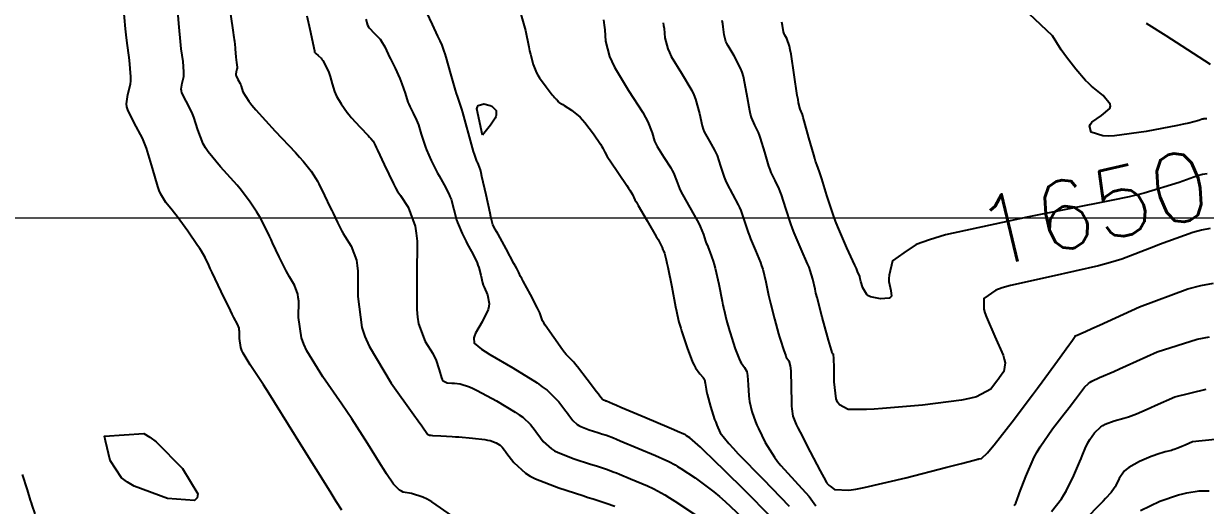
# Model space of a CAD drawing. Header units: metres. Extents: x 837117 to 838477, y 1189012 to 1191015.
# Drawn here: x 837594.9 to 837660.1, y 1189198 to 1189224.6 of the extents above; entities that cross this region are included whole.
import ezdxf

# ---------------------------------------------------------------- set-up
doc = ezdxf.new("R2010")
doc.units = ezdxf.units.M
doc.header["$LTSCALE"] = 0.3
doc.layers.add('COORD', color=7, linetype='Continuous', lineweight=20)
doc.layers.add('COTAS 10', color=1, linetype='Continuous')
doc.layers.add('COTAS INT', color=252, linetype='Continuous')
doc.styles.get("Standard").update_dxf_attribs({"font": 'simplex.shx'})

msp = doc.modelspace()

# ---------------------------------------------------------------- linework, layer by layer
at = {"layer": 'COORD'}
msp.add_line((837476.514, 1189213.872), (838476.514, 1189213.872), dxfattribs=at)
at = {"layer": 'COTAS 10'}
for points, elevation in [([(837612.491, 1189197.75), (837612.18, 1189198.232), (837611.835, 1189198.775), (837610.301, 1189201.243), (837608.79, 1189203.68), (837608.459, 1189204.203), (837608.167, 1189204.661), (837607.428, 1189205.77), (837607.039, 1189206.406), (837606.967, 1189206.567), (837606.911, 1189206.72), (837606.838, 1189207.217), (837606.839, 1189207.612), (837606.83, 1189207.702), (837606.817, 1189207.783), (837606.735, 1189208.003), (837606.531, 1189208.381), (837606.441, 1189208.561), (837606.335, 1189208.774), (837605.834, 1189209.818), (837605.334, 1189210.869), (837605.231, 1189211.087), (837605.142, 1189211.274), (837604.948, 1189211.683), (837604.742, 1189212.031), (837604.645, 1189212.178), (837604.532, 1189212.348), (837603.982, 1189213.144), (837603.395, 1189213.959), (837603.259, 1189214.14), (837603.134, 1189214.301), (837602.779, 1189214.722), (837602.496, 1189215.192), (837602.416, 1189215.384), (837602.336, 1189215.603), (837602.042, 1189216.617), (837601.707, 1189217.724), (837601.601, 1189218.002), (837601.488, 1189218.268), (837601.033, 1189219.122), (837600.679, 1189219.831), (837600.63, 1189220.005), (837600.604, 1189220.17), (837600.685, 1189220.682), (837600.833, 1189221.245), (837600.847, 1189221.441), (837600.85, 1189221.655), (837600.766, 1189222.574), (837600.619, 1189223.659), (837600.582, 1189223.978), (837600.548, 1189224.305), (837600.438, 1189225.553)], 1630), ([(837636.291, 1189197.228), (837634.585, 1189198.97), (837632.892, 1189200.625), (837632.55, 1189200.953), (837632.263, 1189201.225), (837631.686, 1189201.737), (837631.504, 1189201.858), (837631.465, 1189201.882), (837631.432, 1189201.903), (837631.355, 1189201.946), (837631, 1189202.097), (837630.791, 1189202.186), (837630.534, 1189202.295), (837629.206, 1189202.858), (837627.881, 1189203.42), (837627.626, 1189203.527), (837627.42, 1189203.615), (837627.08, 1189203.757), (837627.048, 1189203.767), (837627.037, 1189203.771), (837627.024, 1189203.775), (837626.967, 1189203.793), (837626.911, 1189203.815), (837626.899, 1189203.822), (837626.888, 1189203.828), (837626.86, 1189203.854), (837626.719, 1189204.04), (837626.637, 1189204.148), (837626.537, 1189204.281), (837626.02, 1189204.965), (837625.484, 1189205.657), (837625.372, 1189205.795), (837625.276, 1189205.909), (837625.059, 1189206.127), (837624.853, 1189206.343), (837624.763, 1189206.456), (837624.66, 1189206.592), (837624.169, 1189207.275), (837623.707, 1189207.956), (837623.622, 1189208.09), (837623.556, 1189208.202), (837623.47, 1189208.409), (837623.401, 1189208.632), (837623.345, 1189208.753), (837623.273, 1189208.9), (837622.882, 1189209.646), (837622.482, 1189210.387), (837622.405, 1189210.531), (837622.343, 1189210.65), (837622.241, 1189210.857), (837622.131, 1189211.079), (837622.063, 1189211.206), (837621.979, 1189211.362), (837621.544, 1189212.163), (837621.105, 1189212.969), (837621.019, 1189213.127), (837620.948, 1189213.257), (837620.821, 1189213.493), (837620.746, 1189213.778), (837620.709, 1189213.939), (837620.664, 1189214.136), (837620.442, 1189215.142), (837620.214, 1189216.153), (837620.167, 1189216.353), (837620.125, 1189216.519), (837620.031, 1189216.828), (837619.981, 1189216.916), (837619.967, 1189216.941), (837619.953, 1189216.967), (837619.904, 1189217.066), (837619.801, 1189217.382), (837619.753, 1189217.545), (837619.697, 1189217.74), (837619.15, 1189219.689), (837619.095, 1189219.88), (837619.049, 1189220.037), (837618.954, 1189220.322), (837618.861, 1189220.593), (837618.816, 1189220.74), (837618.763, 1189220.918), (837618.501, 1189221.824), (837618.235, 1189222.741), (837618.18, 1189222.926), (837618.131, 1189223.081), (837618.021, 1189223.395), (837617.903, 1189223.644), (837617.849, 1189223.76), (837617.786, 1189223.895), (837617.484, 1189224.551), (837617.175, 1189225.199)], 1640), ([(837660.213, 1189216.314), (837659.949, 1189216.263), (837659.68, 1189216.196), (837658.668, 1189215.822), (837656.747, 1189215.241), (837655.905, 1189215.043), (837654.927, 1189214.829), (837650.276, 1189213.921), (837645.774, 1189212.935), (837644.891, 1189212.671), (837644.165, 1189212.411), (837643.48, 1189211.938), (837642.856, 1189211.508), (837642.669, 1189210.724), (837642.652, 1189210.54), (837642.649, 1189210.37), (837642.76, 1189209.872), (837642.799, 1189209.554), (837642.751, 1189209.496), (837642.677, 1189209.452), (837642.194, 1189209.403), (837641.649, 1189209.518), (837641.534, 1189209.578), (837641.436, 1189209.65), (837641.215, 1189210.009), (837641.118, 1189210.373), (837641.099, 1189210.447), (837641.082, 1189210.51), (837641.05, 1189210.643), (837640.934, 1189210.921), (837640.865, 1189211.076), (837640.78, 1189211.264), (837640.339, 1189212.223), (837639.838, 1189213.384), (837639.715, 1189213.699), (837639.599, 1189214.012), (837639.237, 1189215.119), (837638.967, 1189216.021), (837638.909, 1189216.204), (837638.858, 1189216.358), (837638.736, 1189216.672), (837638.616, 1189216.997), (837638.567, 1189217.157), (837638.511, 1189217.348), (837638.249, 1189218.291), (837637.989, 1189219.228), (837637.933, 1189219.415), (837637.885, 1189219.571), (837637.771, 1189219.872), (837637.679, 1189220.22), (837637.646, 1189220.405), (837637.608, 1189220.629), (837637.441, 1189221.761), (837637.261, 1189222.913), (837637.215, 1189223.149), (837637.172, 1189223.349), (837637.029, 1189223.776), (837636.922, 1189223.951), (837636.901, 1189223.993), (837636.884, 1189224.032), (837636.854, 1189224.148), (837636.794, 1189224.495), (837636.758, 1189224.679)], 1650), ([(837620.234, 1189218.439), (837619.939, 1189219.898), (837619.964, 1189219.999), (837620.006, 1189220.076), (837620.312, 1189220.163), (837620.674, 1189220.07), (837620.752, 1189220.033), (837620.821, 1189219.992), (837620.989, 1189219.807), (837621.006, 1189219.551), (837620.979, 1189219.465), (837620.938, 1189219.373), (837620.679, 1189218.986), (837620.234, 1189218.439)], 1640), ([(837660.658, 1189201.651), (837659.4, 1189201.526), (837658.992, 1189201.341), (837658.9, 1189201.3), (837658.818, 1189201.263), (837658.599, 1189201.169), (837658.394, 1189201.097), (837658.322, 1189201.075), (837658.241, 1189201.051), (837657.893, 1189200.96), (837657.437, 1189200.82), (837657.289, 1189200.766), (837657.132, 1189200.705), (837656.487, 1189200.434), (837655.884, 1189200.099), (837655.753, 1189199.998), (837655.638, 1189199.895), (837655.355, 1189199.494), (837655.179, 1189199.12), (837655.132, 1189199.034), (837655.086, 1189198.955), (837654.927, 1189198.733), (837654.614, 1189198.401), (837654.472, 1189198.253), (837654.305, 1189198.08), (837653.502, 1189197.254)], 1640)]:
    msp.add_lwpolyline(points, dxfattribs=dict(at, elevation=elevation))
at = {"layer": 'COTAS INT'}
for points, elevation in [([(837606.27, 1189225.608), (837606.468, 1189224.239), (837606.53, 1189223.831), (837606.545, 1189223.723), (837606.558, 1189223.617), (837606.593, 1189223.252), (837606.622, 1189222.914), (837606.632, 1189222.826), (837606.642, 1189222.74), (837606.681, 1189222.447), (837606.704, 1189222.199), (837606.703, 1189222.141), (837606.699, 1189222.088), (837606.66, 1189221.936), (837606.637, 1189221.798), (837606.645, 1189221.753), (837606.658, 1189221.706), (837606.753, 1189221.515), (837606.876, 1189221.284), (837606.907, 1189221.212), (837606.936, 1189221.137), (837607.026, 1189220.838), (837607.349, 1189220.308), (837607.524, 1189220.088), (837607.736, 1189219.836), (837608.813, 1189218.658), (837609.921, 1189217.476), (837610.153, 1189217.222), (837610.352, 1189216.999), (837610.801, 1189216.456), (837611.058, 1189216.044), (837611.136, 1189215.904), (837611.217, 1189215.753), (837611.535, 1189215.113), (837611.848, 1189214.451), (837611.926, 1189214.286), (837612.001, 1189214.128), (837612.239, 1189213.627), (837612.486, 1189213.151), (837612.566, 1189213.011), (837612.652, 1189212.867), (837613.002, 1189212.314), (837613.291, 1189211.536), (837613.338, 1189211.251), (837613.37, 1189210.934), (837613.364, 1189209.538), (837613.587, 1189207.833), (837613.762, 1189207.323), (837613.987, 1189206.796), (837615.212, 1189204.755), (837616.458, 1189203.015), (837616.697, 1189202.678), (837616.889, 1189202.405), (837617.201, 1189201.94), (837617.322, 1189201.892), (837617.394, 1189201.881), (837617.484, 1189201.872), (837617.948, 1189201.844), (837618.565, 1189201.814), (837618.751, 1189201.801), (837618.944, 1189201.788), (837619.695, 1189201.725), (837620.378, 1189201.642), (837620.528, 1189201.615), (837620.66, 1189201.586), (837620.994, 1189201.47), (837621.181, 1189201.356), (837621.221, 1189201.329), (837621.255, 1189201.305), (837621.334, 1189201.234), (837621.457, 1189201.067), (837621.519, 1189200.983), (837621.594, 1189200.881), (837621.964, 1189200.377), (837622.621, 1189199.789), (837622.875, 1189199.635), (837623.162, 1189199.486), (837624.46, 1189198.977), (837625.776, 1189198.553), (837626.073, 1189198.457), (837626.342, 1189198.37), (837627.071, 1189198.133), (837627.544, 1189197.975)], 1634), ([(837618.58, 1189197.427), (837617.451, 1189198.202), (837617.194, 1189198.35), (837616.961, 1189198.47), (837616.321, 1189198.664), (837615.876, 1189198.747), (837615.767, 1189198.797), (837615.663, 1189198.858), (837615.338, 1189199.178), (837614.945, 1189199.76), (837614.799, 1189199.988), (837614.637, 1189200.243), (837613.914, 1189201.405), (837613.03, 1189202.792), (837612.766, 1189203.19), (837612.493, 1189203.593), (837611.438, 1189205.099), (837610.557, 1189206.541), (837610.394, 1189206.904), (837610.267, 1189207.252), (837610.101, 1189208.377), (837610.105, 1189209.273), (837610.084, 1189209.476), (837610.054, 1189209.66), (837609.869, 1189210.158), (837609.591, 1189210.624), (837609.503, 1189210.786), (837609.411, 1189210.963), (837609.036, 1189211.722), (837608.668, 1189212.499), (837608.579, 1189212.686), (837608.495, 1189212.862), (837608.242, 1189213.398), (837607.979, 1189213.892), (837607.891, 1189214.041), (837607.795, 1189214.196), (837607.391, 1189214.8), (837606.873, 1189215.479), (837606.706, 1189215.681), (837606.528, 1189215.889), (837605.796, 1189216.69), (837605.116, 1189217.514), (837604.97, 1189217.736), (837604.842, 1189217.956), (837604.534, 1189218.728), (837604.321, 1189219.431), (837604.254, 1189219.607), (837604.182, 1189219.776), (837603.893, 1189220.318), (837603.668, 1189220.769), (837603.638, 1189220.879), (837603.62, 1189220.984), (837603.672, 1189221.309), (837603.766, 1189221.667), (837603.775, 1189221.791), (837603.777, 1189221.927), (837603.724, 1189222.51), (837603.63, 1189223.199), (837603.607, 1189223.402), (837603.585, 1189223.61), (837603.515, 1189224.402), (837603.433, 1189225.261)], 1632), ([(837610.558, 1189225.025), (837610.717, 1189224.284), (837610.97, 1189223.093), (837610.975, 1189223.066), (837610.977, 1189223.052), (837610.981, 1189223.026), (837611.015, 1189222.982), (837611.034, 1189222.963), (837611.058, 1189222.942), (837611.18, 1189222.841), (837611.337, 1189222.678), (837611.382, 1189222.617), (837611.428, 1189222.55), (837611.6, 1189222.253), (837611.762, 1189221.896), (837611.801, 1189221.791), (837611.838, 1189221.683), (837611.951, 1189221.271), (837612.085, 1189220.84), (837612.135, 1189220.72), (837612.191, 1189220.599), (837612.439, 1189220.162), (837612.775, 1189219.698), (837612.885, 1189219.561), (837613.003, 1189219.42), (837613.491, 1189218.88), (837613.929, 1189218.418), (837614.015, 1189218.326), (837614.085, 1189218.251), (837614.211, 1189218.111), (837614.321, 1189217.892), (837614.381, 1189217.767), (837614.455, 1189217.614), (837614.828, 1189216.828), (837615.334, 1189215.758), (837615.442, 1189215.531), (837615.562, 1189215.34), (837615.629, 1189215.236), (837615.712, 1189215.11), (837616.136, 1189214.469), (837616.528, 1189213.413), (837616.592, 1189213.025), (837616.635, 1189212.596), (837616.628, 1189210.698), (837616.614, 1189208.821), (837616.654, 1189208.404), (837616.713, 1189208.032), (837617.081, 1189207.059), (837617.497, 1189206.402), (837617.585, 1189206.23), (837617.662, 1189206.062), (837617.845, 1189205.487), (837617.978, 1189205.043), (837618.024, 1189204.958), (837618.074, 1189204.889), (837618.287, 1189204.775), (837618.545, 1189204.762), (837618.622, 1189204.757), (837618.703, 1189204.751), (837619.016, 1189204.725), (837619.524, 1189204.563), (837619.727, 1189204.471), (837619.957, 1189204.359), (837621.013, 1189203.786), (837622.052, 1189203.157), (837622.271, 1189203.009), (837622.46, 1189202.873), (837622.896, 1189202.478), (837623.15, 1189202.139), (837623.225, 1189202.038), (837623.302, 1189201.934), (837623.596, 1189201.536), (837624.043, 1189201.136), (837624.217, 1189201.031), (837624.412, 1189200.929), (837625.296, 1189200.582), (837626.192, 1189200.294), (837626.394, 1189200.228), (837626.577, 1189200.169), (837627.074, 1189200.008), (837627.502, 1189199.855), (837627.643, 1189199.801), (837627.793, 1189199.741), (837628.412, 1189199.486), (837629.023, 1189199.226), (837629.167, 1189199.164), (837629.301, 1189199.106), (837629.697, 1189198.935), (837630.291, 1189198.599), (837630.55, 1189198.438), (837630.849, 1189198.247), (837632.273, 1189197.313)], 1636), ([(837622.364, 1189225.114), (837622.608, 1189224.207), (837622.791, 1189223.304), (837622.837, 1189223.093), (837622.882, 1189222.899), (837623.03, 1189222.343), (837623.223, 1189221.881), (837623.296, 1189221.748), (837623.378, 1189221.611), (837623.746, 1189221.098), (837624.09, 1189220.671), (837624.158, 1189220.59), (837624.213, 1189220.524), (837624.313, 1189220.417), (837624.335, 1189220.404), (837624.342, 1189220.397), (837624.349, 1189220.388), (837624.374, 1189220.344), (837624.404, 1189220.296), (837624.414, 1189220.285), (837624.424, 1189220.275), (837624.466, 1189220.245), (837624.598, 1189220.164), (837624.665, 1189220.122), (837624.745, 1189220.071), (837625.145, 1189219.813), (837625.628, 1189219.423), (837625.761, 1189219.288), (837625.894, 1189219.142), (837626.369, 1189218.518), (837626.753, 1189217.937), (837626.827, 1189217.818), (837626.887, 1189217.717), (837626.991, 1189217.504), (837627.114, 1189217.267), (837627.186, 1189217.151), (837627.276, 1189217.014), (837627.74, 1189216.336), (837628.207, 1189215.657), (837628.299, 1189215.519), (837628.374, 1189215.402), (837628.508, 1189215.161), (837628.65, 1189214.877), (837628.73, 1189214.734), (837628.828, 1189214.562), (837629.329, 1189213.707), (837629.831, 1189212.849), (837629.929, 1189212.675), (837630.01, 1189212.529), (837630.158, 1189212.233), (837630.197, 1189212.115), (837630.209, 1189212.082), (837630.222, 1189212.049), (837630.275, 1189211.925), (837630.372, 1189211.564), (837630.413, 1189211.381), (837630.46, 1189211.161), (837630.678, 1189210.066), (837630.895, 1189208.959), (837630.941, 1189208.731), (837630.981, 1189208.538), (837631.072, 1189208.126), (837631.174, 1189207.792), (837631.22, 1189207.649), (837631.275, 1189207.483), (837631.537, 1189206.699), (837631.835, 1189205.915), (837631.912, 1189205.749), (837631.986, 1189205.605), (837632.233, 1189205.27), (837632.418, 1189205.075), (837632.453, 1189205.019), (837632.482, 1189204.962), (837632.526, 1189204.75), (837632.572, 1189204.421), (837632.601, 1189204.29), (837632.636, 1189204.142), (837632.825, 1189203.462), (837633.048, 1189202.759), (837633.106, 1189202.596), (837633.162, 1189202.446), (837633.352, 1189202.018), (837633.825, 1189201.421), (837634.06, 1189201.164), (837634.341, 1189200.867), (837635.731, 1189199.466), (837637.161, 1189197.972)], 1642), ([(837660.203, 1189219.345), (837660.038, 1189219.335), (837659.991, 1189219.326), (837659.942, 1189219.314), (837659.76, 1189219.247), (837659.199, 1189219.103), (837658.912, 1189219.042), (837658.568, 1189218.973), (837656.848, 1189218.648), (837655.109, 1189218.407), (837654.753, 1189218.391), (837654.451, 1189218.397), (837653.81, 1189218.6), (837653.722, 1189218.951), (837653.769, 1189219.051), (837653.846, 1189219.151), (837654.381, 1189219.521), (837654.842, 1189219.918), (837654.873, 1189220.036), (837654.862, 1189220.158), (837654.472, 1189220.625), (837653.836, 1189221.144), (837653.67, 1189221.299), (837653.509, 1189221.459), (837652.96, 1189222.074), (837652.448, 1189222.75), (837652.308, 1189222.947), (837652.169, 1189223.15), (837651.678, 1189223.919), (837650.389, 1189225.133)], 1652), ([(837613.8, 1189224.838), (837613.909, 1189224.499), (837613.956, 1189224.414), (837614.009, 1189224.333), (837614.259, 1189224.074), (837614.529, 1189223.815), (837614.595, 1189223.735), (837614.657, 1189223.65), (837614.848, 1189223.315), (837615.037, 1189222.914), (837615.097, 1189222.788), (837615.161, 1189222.656), (837615.423, 1189222.129), (837615.681, 1189221.571), (837615.743, 1189221.42), (837615.8, 1189221.271), (837615.974, 1189220.747), (837616.13, 1189220.266), (837616.178, 1189220.145), (837616.226, 1189220.029), (837616.416, 1189219.652), (837616.607, 1189219.266), (837616.657, 1189219.145), (837616.705, 1189219.017), (837616.868, 1189218.501), (837617.045, 1189217.939), (837617.103, 1189217.782), (837617.163, 1189217.624), (837617.413, 1189217.048), (837617.689, 1189216.488), (837617.767, 1189216.341), (837617.845, 1189216.197), (837618.131, 1189215.704), (837618.389, 1189215.208), (837618.45, 1189215.061), (837618.506, 1189214.911), (837618.668, 1189214.337), (837618.816, 1189213.769), (837618.862, 1189213.624), (837618.912, 1189213.483), (837619.113, 1189213.016), (837619.338, 1189212.575), (837619.403, 1189212.45), (837619.47, 1189212.324), (837619.72, 1189211.859), (837619.942, 1189211.395), (837619.99, 1189211.27), (837620.033, 1189211.146), (837620.144, 1189210.71), (837620.248, 1189210.285), (837620.287, 1189210.167), (837620.331, 1189210.051), (837620.527, 1189209.632), (837620.617, 1189209.15), (837620.594, 1189208.995), (837620.55, 1189208.829), (837620.216, 1189208.148), (837619.863, 1189207.512), (837619.807, 1189207.375), (837619.769, 1189207.254), (837619.781, 1189206.96), (837620.187, 1189206.638), (837620.398, 1189206.5), (837620.652, 1189206.342), (837621.921, 1189205.594), (837623.251, 1189204.769), (837623.543, 1189204.561), (837623.801, 1189204.363), (837624.458, 1189203.722), (837624.844, 1189203.21), (837624.931, 1189203.093), (837625.011, 1189202.987), (837625.228, 1189202.695), (837625.466, 1189202.482), (837625.558, 1189202.426), (837625.661, 1189202.372), (837626.131, 1189202.188), (837626.608, 1189202.034), (837626.716, 1189202), (837626.813, 1189201.968), (837627.077, 1189201.882), (837627.461, 1189201.735), (837627.634, 1189201.664), (837627.837, 1189201.581), (837628.809, 1189201.172), (837629.778, 1189200.76), (837629.979, 1189200.675), (837630.151, 1189200.602), (837630.526, 1189200.44), (837630.861, 1189200.251), (837631.007, 1189200.16), (837631.176, 1189200.053), (837631.98, 1189199.525), (837633.002, 1189198.763), (837633.31, 1189198.506), (837633.628, 1189198.231), (837634.864, 1189197.072)], 1638), ([(837626.918, 1189224.81), (837626.961, 1189224.501), (837626.973, 1189224.381), (837626.985, 1189224.245), (837627.027, 1189223.63), (837627.248, 1189222.779), (837627.373, 1189222.494), (837627.525, 1189222.189), (837628.305, 1189220.91), (837629.087, 1189219.689), (837629.242, 1189219.42), (837629.369, 1189219.181), (837629.603, 1189218.568), (837629.737, 1189218.108), (837629.801, 1189217.965), (837629.877, 1189217.815), (837630.248, 1189217.22), (837630.627, 1189216.636), (837630.707, 1189216.493), (837630.777, 1189216.359), (837630.943, 1189215.944), (837631.115, 1189215.495), (837631.189, 1189215.339), (837631.275, 1189215.171), (837631.681, 1189214.448), (837632.087, 1189213.726), (837632.174, 1189213.557), (837632.25, 1189213.402), (837632.428, 1189212.954), (837632.547, 1189212.589), (837632.585, 1189212.486), (837632.626, 1189212.382), (837632.791, 1189212), (837632.974, 1189211.489), (837633.026, 1189211.304), (837633.078, 1189211.101), (837633.271, 1189210.21), (837633.458, 1189209.288), (837633.506, 1189209.064), (837633.553, 1189208.855), (837633.71, 1189208.213), (837633.873, 1189207.64), (837633.924, 1189207.473), (837633.976, 1189207.302), (837634.187, 1189206.657), (837634.401, 1189206.094), (837634.456, 1189205.974), (837634.509, 1189205.871), (837634.687, 1189205.63), (837634.82, 1189205.397), (837634.845, 1189205.299), (837634.865, 1189205.186), (837634.897, 1189204.657), (837634.925, 1189204.053), (837634.944, 1189203.893), (837634.967, 1189203.737), (837635.09, 1189203.198), (837635.298, 1189202.621), (837635.374, 1189202.441), (837635.459, 1189202.251), (837635.836, 1189201.491), (837636.349, 1189200.667), (837636.521, 1189200.438), (837636.704, 1189200.208), (837637.473, 1189199.374), (837638.252, 1189198.499), (837638.441, 1189198.244), (837638.62, 1189197.983)], 1644), ([(837630.212, 1189224.634), (837630.235, 1189224.48), (837630.254, 1189224.328), (837630.303, 1189223.803), (837630.46, 1189223.196), (837630.549, 1189222.994), (837630.658, 1189222.776), (837631.213, 1189221.865), (837631.782, 1189220.909), (837631.9, 1189220.663), (837632, 1189220.425), (837632.216, 1189219.633), (837632.361, 1189218.948), (837632.416, 1189218.778), (837632.478, 1189218.617), (837632.756, 1189218.104), (837633.046, 1189217.614), (837633.116, 1189217.467), (837633.181, 1189217.315), (837633.378, 1189216.726), (837633.58, 1189216.113), (837633.649, 1189215.945), (837633.722, 1189215.779), (837634.032, 1189215.19), (837634.344, 1189214.603), (837634.419, 1189214.44), (837634.489, 1189214.275), (837634.697, 1189213.676), (837634.898, 1189213.063), (837634.962, 1189212.89), (837635.03, 1189212.716), (837635.307, 1189212.074), (837635.576, 1189211.414), (837635.639, 1189211.228), (837635.697, 1189211.041), (837635.864, 1189210.355), (837636.02, 1189209.617), (837636.071, 1189209.398), (837636.125, 1189209.172), (837636.349, 1189208.301), (837636.572, 1189207.487), (837636.627, 1189207.297), (837636.678, 1189207.121), (837636.837, 1189206.615), (837636.967, 1189206.272), (837637.001, 1189206.199), (837637.033, 1189206.136), (837637.141, 1189205.989), (837637.222, 1189205.72), (837637.237, 1189205.579), (837637.249, 1189205.411), (837637.267, 1189204.563), (837637.279, 1189203.685), (837637.287, 1189203.496), (837637.298, 1189203.332), (837637.355, 1189202.934), (837637.547, 1189202.484), (837637.642, 1189202.286), (837637.756, 1189202.057), (837638.32, 1189200.963), (837638.874, 1189199.914), (837638.981, 1189199.713), (837639.068, 1189199.55), (837639.215, 1189199.282), (837639.232, 1189199.262), (837639.236, 1189199.255), (837639.241, 1189199.248), (837639.257, 1189199.217), (837639.329, 1189199.146), (837639.369, 1189199.114), (837639.417, 1189199.076), (837639.662, 1189198.893), (837640.447, 1189198.858), (837640.835, 1189198.913), (837641.298, 1189198.996), (837643.586, 1189199.531), (837645.852, 1189200.12), (837646.3, 1189200.237), (837646.671, 1189200.333), (837647.365, 1189200.516), (837647.54, 1189200.561), (837647.584, 1189200.571), (837647.627, 1189200.579), (837647.765, 1189200.598), (837648.102, 1189200.917), (837648.27, 1189201.113), (837648.469, 1189201.357), (837649.46, 1189202.628), (837650.575, 1189204.105), (837650.853, 1189204.477), (837651.119, 1189204.834), (837651.967, 1189205.993), (837652.58, 1189206.844), (837652.697, 1189207.007), (837652.791, 1189207.138), (837652.938, 1189207.35), (837652.935, 1189207.355), (837652.935, 1189207.36), (837652.938, 1189207.363), (837652.94, 1189207.363), (837652.942, 1189207.364), (837652.953, 1189207.366), (837653.503, 1189207.614), (837653.845, 1189207.77), (837654.269, 1189207.963), (837656.485, 1189208.974), (837659.155, 1189209.96), (837659.865, 1189210.137), (837660.562, 1189210.273)], 1646), ([(837660.387, 1189213.294), (837659.907, 1189213.2), (837659.417, 1189213.078), (837657.577, 1189212.398), (837657.263, 1189212.277), (837655.508, 1189211.602), (837654.875, 1189211.406), (837654.215, 1189211.222), (837651.615, 1189210.644), (837649.358, 1189210.149), (837648.915, 1189210.017), (837648.552, 1189209.887), (837647.895, 1189209.434), (837647.902, 1189208.845), (837647.957, 1189208.629), (837648.034, 1189208.39), (837648.501, 1189207.334), (837648.953, 1189206.304), (837649.021, 1189206.081), (837649.063, 1189205.885), (837649.005, 1189205.402), (837648.758, 1189205.065), (837648.681, 1189204.961), (837648.6, 1189204.853), (837648.276, 1189204.424), (837647.487, 1189204.009), (837647.113, 1189203.909), (837646.672, 1189203.817), (837644.518, 1189203.538), (837642.312, 1189203.359), (837641.838, 1189203.328), (837641.423, 1189203.306), (837640.42, 1189203.297), (837639.926, 1189203.561), (837639.832, 1189203.711), (837639.756, 1189203.894), (837639.638, 1189204.833), (837639.633, 1189205.769), (837639.629, 1189205.951), (837639.624, 1189206.098), (837639.596, 1189206.349), (837639.557, 1189206.401), (837639.545, 1189206.424), (837639.533, 1189206.45), (837639.486, 1189206.573), (837639.38, 1189206.941), (837639.33, 1189207.121), (837639.271, 1189207.334), (837638.987, 1189208.389), (837638.698, 1189209.489), (837638.636, 1189209.731), (837638.583, 1189209.946), (837638.457, 1189210.499), (837638.316, 1189210.981), (837638.252, 1189211.152), (837638.178, 1189211.339), (837637.823, 1189212.148), (837637.434, 1189213.05), (837637.338, 1189213.295), (837637.248, 1189213.538), (837636.967, 1189214.398), (837636.728, 1189215.148), (837636.664, 1189215.322), (837636.601, 1189215.481), (837636.384, 1189215.931), (837636.169, 1189216.388), (837636.108, 1189216.551), (837636.045, 1189216.73), (837635.814, 1189217.508), (837635.585, 1189218.272), (837635.525, 1189218.441), (837635.466, 1189218.592), (837635.263, 1189218.988), (837635.079, 1189219.418), (837635.031, 1189219.592), (837634.984, 1189219.789), (837634.828, 1189220.697), (837634.63, 1189221.669), (837634.557, 1189221.906), (837634.477, 1189222.129), (837634.121, 1189222.821), (837633.79, 1189223.364), (837633.725, 1189223.493), (837633.672, 1189223.614), (837633.578, 1189223.975), (837633.524, 1189224.411), (837633.496, 1189224.579), (837633.463, 1189224.768)], 1648), ([(837656.851, 1189224.619), (837657.929, 1189223.931), (837658.812, 1189223.366), (837660.38, 1189222.349)], 1654), ([(837649.562, 1189198.006), (837649.606, 1189198.06), (837649.616, 1189198.075), (837649.625, 1189198.089), (837649.653, 1189198.141), (837649.75, 1189198.396), (837649.804, 1189198.539), (837649.869, 1189198.713), (837650.203, 1189199.604), (837650.678, 1189200.673), (837650.834, 1189200.96), (837650.999, 1189201.243), (837651.682, 1189202.229), (837652.333, 1189203.064), (837652.478, 1189203.251), (837652.608, 1189203.419), (837652.952, 1189203.866), (837653.178, 1189204.166), (837653.234, 1189204.241), (837653.287, 1189204.312), (837653.455, 1189204.541), (837653.671, 1189204.747), (837653.754, 1189204.803), (837653.848, 1189204.86), (837654.273, 1189205.064), (837655.059, 1189205.406), (837655.381, 1189205.55), (837655.748, 1189205.715), (837657.45, 1189206.488), (837659.653, 1189207.189), (837660.337, 1189207.308)], 1644), ([(837651.622, 1189197.672), (837652.17, 1189198.378), (837652.308, 1189198.589), (837652.439, 1189198.807), (837652.861, 1189199.654), (837653.189, 1189200.427), (837653.26, 1189200.599), (837653.324, 1189200.753), (837653.485, 1189201.158), (837653.629, 1189201.464), (837653.683, 1189201.555), (837653.742, 1189201.649), (837654.002, 1189202.012), (837654.35, 1189202.346), (837654.463, 1189202.421), (837654.585, 1189202.49), (837655.087, 1189202.674), (837655.611, 1189202.818), (837655.747, 1189202.86), (837655.879, 1189202.904), (837656.321, 1189203.069), (837656.896, 1189203.317), (837657.112, 1189203.413), (837657.352, 1189203.521), (837658.425, 1189204.007), (837660.156, 1189204.42)], 1642), ([(837599.447, 1189201.573), (837599.386, 1189201.828), (837601.556, 1189201.977), (837601.889, 1189201.783), (837602.243, 1189201.524), (837603.696, 1189200.053), (837604.537, 1189198.65), (837604.505, 1189198.433), (837604.358, 1189198.291), (837602.873, 1189198.396), (837601.028, 1189199.076), (837600.654, 1189199.296), (837600.34, 1189199.53), (837599.703, 1189200.489), (837599.447, 1189201.573)], 1628), ([(837594.85, 1189199.717), (837595.133, 1189198.875), (837595.301, 1189198.307), (837595.347, 1189198.161), (837595.391, 1189198.02), (837595.548, 1189197.554)], 1628), ([(837656.536, 1189197.74), (837657.604, 1189198.243), (837658.628, 1189198.589), (837658.873, 1189198.657), (837659.1, 1189198.712), (837659.78, 1189198.808), (837660.328, 1189198.822)], 1638)]:
    msp.add_lwpolyline(points, dxfattribs=dict(at, elevation=elevation))

# ---------------------------------------------------------------- texts
at = {"layer": 'COTAS 10', "insert": (837648.009, 1189211.06, 1650), "char_height": 3.8, "attachment_point": 7, "rotation": 13.33736}
msp.add_mtext('1650', dxfattribs=at)

doc.saveas('drawing.dxf')
